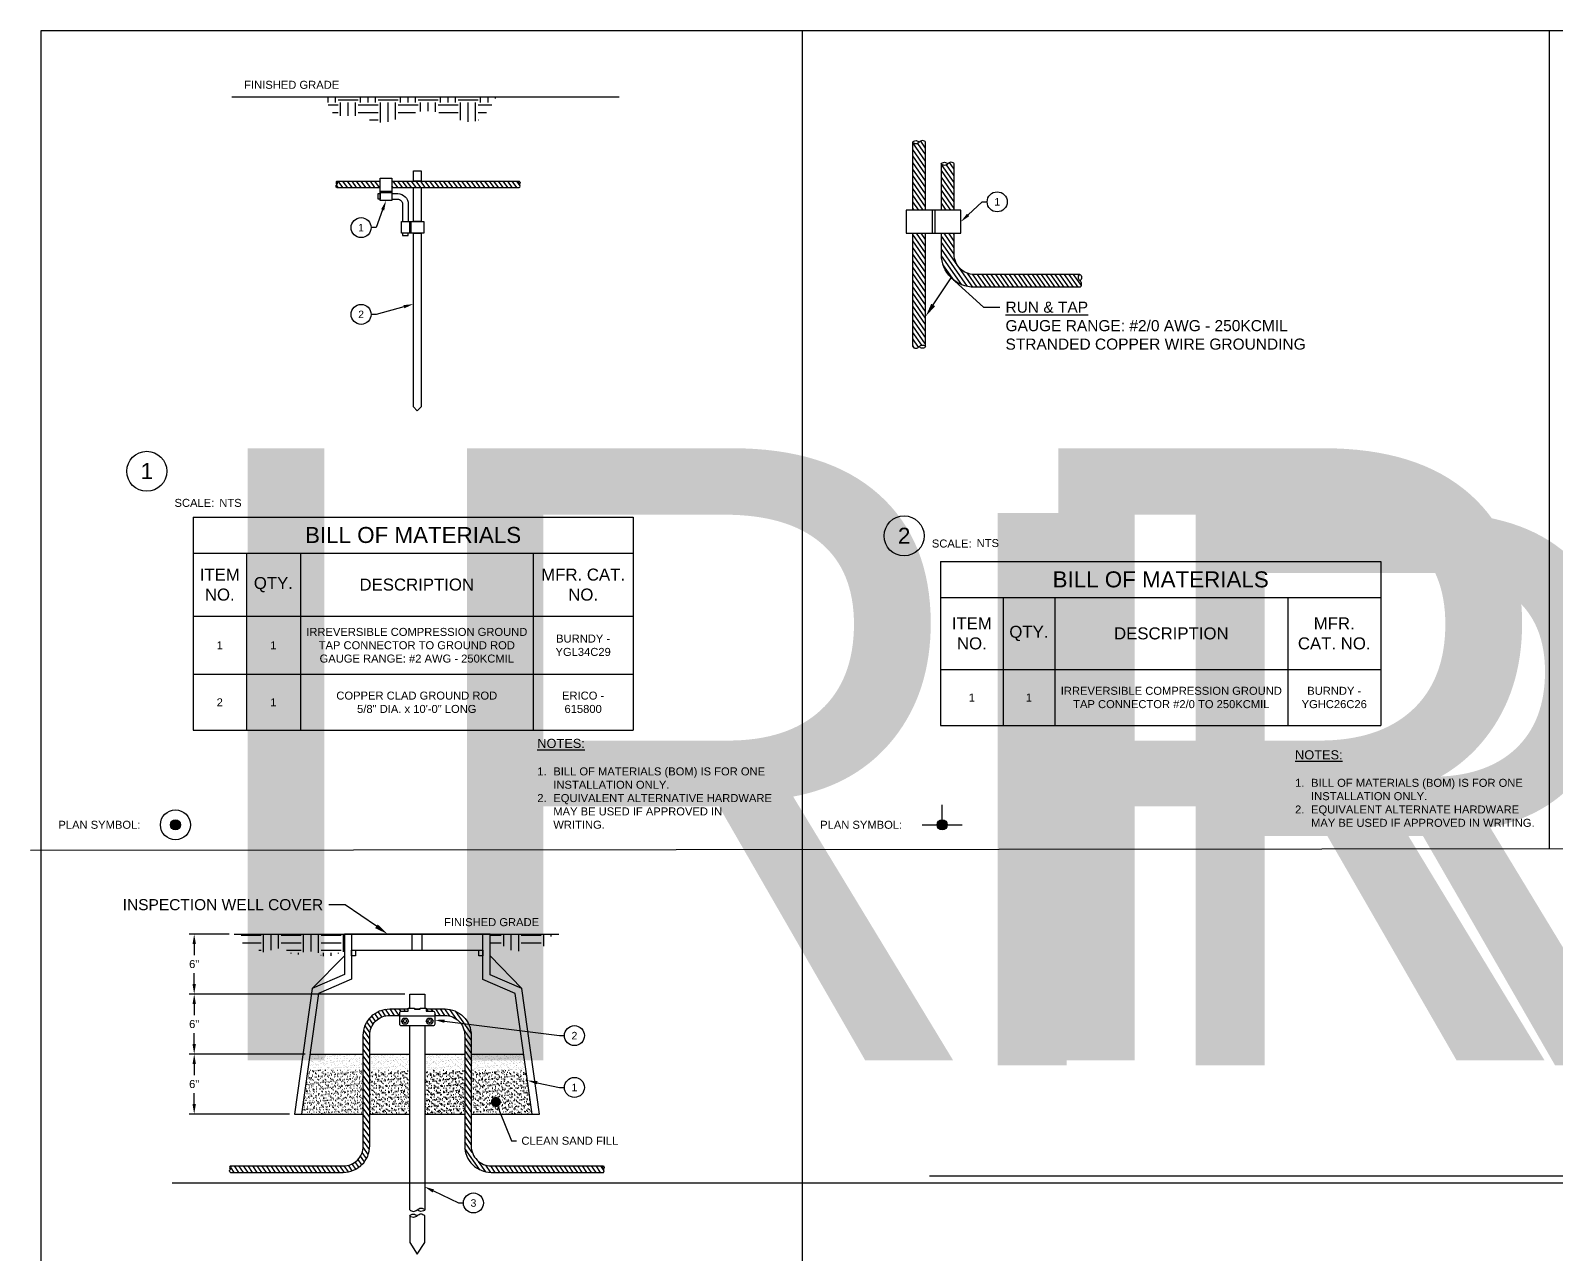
# Model space of a CAD drawing. Header units: feet. Extents: x 0 to 301, y -4 to 23.
# Drawn here: x -0.13 to 18.94, y 5.2 to 20.5 of the extents above; entities that cross this region are included whole.
import ezdxf
from ezdxf import colors
from ezdxf.entities.mleader import LeaderData, LeaderLine
from ezdxf.enums import TextEntityAlignment as Align
from ezdxf.math import Vec2, Vec3

# ---------------------------------------------------------------- set-up
doc = ezdxf.new("R2018")
doc.units = ezdxf.units.FT
doc.header["$MEASUREMENT"] = 0
for name, color, linetype in [('E-DETL', 7, 'Continuous'), ('G-ANNO-DIMS', 1, 'Continuous'), ('G-ANNO-TEXT', 1, 'Continuous'), ('G-BRDR', 5, 'Continuous')]:
    doc.layers.add(name, color=color, linetype=linetype)
doc.styles.add('NEI-A', font='arial.ttf')
doc.styles.get("Standard").update_dxf_attribs({"font": 'arial.ttf'})
doc.dimstyles.new('NEI-A', dxfattribs={"dimtxt": 0.1, "dimasz": 0.125, "dimexe": 0.0625, "dimexo": 0.0625, "dimgap": 0.0625, "dimtad": 0, "dimtih": 1, "dimtoh": 1, "dimdec": 4, "dimzin": 3, "dimdsep": 46, "dimlunit": 4, "dimtxsty": 'NEI-A', "dimcen": 0, "dimadec": 0, "dimazin": 0, "dimtfac": 0.75, "dimtdec": 4, "dimtofl": 0, "dimtmove": 0, "dimatfit": 3, "dimfxl": 1, "dimfrac": 1, "dimtolj": 1, "dimtzin": 0, "dimarcsym": 0})
pattern_1 = [(37.5, (-11.908265, -22.25504), (-0.0018898, 0.05780471), [0, -0.0456, 0, -0.051, 0, -0.04875]), (7.5, (-11.908265, -22.25504), (0.0530933, 0.08466438), [0, -0.0246, 0, -0.0411, 0, -0.01575]), (327.5, (-11.945165, -22.25504), (0.09342426, 0.00016977), [0, -0.015, 0, -0.054, 0, -0.0705]), (317.5, (-11.945165, -22.25504), (0.0901838, 0.02633027), [0, -0.0075, 0, -0.0354, 0, -0.0405])]
pattern_2 = [(125, (-5.91241, -22.25504), (-0.03839775, -0.0268864), [])]
pattern_3 = [(125, (-15.639616, -21.3273), (-0.03839775, -0.026886395), [])]
pattern_4 = [(125, (-32.25058, -23.15954), (-0.03839775, -0.026886395), [])]

# ---------------------------------------------------------------- blocks, each defined once
blk = doc.blocks.new('PLAN_SYMBOL-TEE_CONNECTION')
at = {"linetype": 'Continuous'}
h = blk.add_hatch(color=256, dxfattribs=at)
edge = h.paths.add_edge_path()
edge.add_arc((0.375, 0), 0.0625, 0, 360)
at = {"flags": 128}
for points in [[(0.375, 0), (0.375, 0.25)], [(0.125, 0), (0.625, 0)]]:
    blk.add_lwpolyline(points, dxfattribs=at)
at = {"linetype": 'Continuous'}
blk.add_circle((0.375, 0), 0.0625, dxfattribs=at)
at = {"insert": (-0.125, 0), "char_height": 0.1, "attachment_point": 6, "style": 'NEI-A'}
blk.add_mtext_dynamic_manual_height_columns('PLAN SYMBOL:', width=1.16098, gutter_width=0.547, heights=[0], dxfattribs=at)
blk = doc.blocks.new('*D20')
at = {"layer": 'Defpoints', "color": 0, "transparency": 16777216}
for p in [(2.414, 9.202), (1.914, 8.452), (4.607, 8.452)]:
    blk.add_point(p, dxfattribs=at)
at = {"layer": 'G-ANNO-DIMS', "color": 0, "lineweight": -2, "transparency": 16777216}
for p, q in [((2.351, 9.202), (1.851, 9.202)), ((1.914, 9.077), (1.914, 8.94)), ((1.914, 8.577), (1.914, 8.713)), ((4.545, 8.452), (1.851, 8.452))]:
    blk.add_line(p, q, dxfattribs=at)
at = {"layer": 'G-ANNO-DIMS', "color": 0, "transparency": 16777216}
for points in [[(1.893, 9.077), (1.935, 9.077), (1.914, 9.202)], [(1.893, 8.577), (1.935, 8.577), (1.914, 8.452)]]:
    blk.add_solid(points, dxfattribs=at)
at = {"layer": 'G-ANNO-DIMS', "color": 0, "transparency": 16777216, "insert": (1.914, 8.827), "char_height": 0.1, "attachment_point": 5, "style": 'NEI-A'}
blk.add_mtext('\\A1;6"', dxfattribs=at)
blk = doc.blocks.new('*D21')
at = {"layer": 'Defpoints', "color": 0, "transparency": 16777216}
for p in [(4.607, 8.452), (1.914, 7.702), (3.362, 7.702)]:
    blk.add_point(p, dxfattribs=at)
at = {"layer": 'G-ANNO-DIMS', "color": 0, "lineweight": -2, "transparency": 16777216}
for p, q in [((4.545, 8.452), (1.851, 8.452)), ((1.914, 8.327), (1.914, 8.19)), ((1.914, 7.827), (1.914, 7.963)), ((3.3, 7.702), (1.851, 7.702))]:
    blk.add_line(p, q, dxfattribs=at)
at = {"layer": 'G-ANNO-DIMS', "color": 0, "transparency": 16777216}
for points in [[(1.893, 8.327), (1.935, 8.327), (1.914, 8.452)], [(1.893, 7.827), (1.935, 7.827), (1.914, 7.702)]]:
    blk.add_solid(points, dxfattribs=at)
at = {"layer": 'G-ANNO-DIMS', "color": 0, "transparency": 16777216, "insert": (1.914, 8.077), "char_height": 0.1, "attachment_point": 5, "style": 'NEI-A'}
blk.add_mtext('\\A1;6"', dxfattribs=at)
blk = doc.blocks.new('*D22')
at = {"layer": 'Defpoints', "color": 0, "transparency": 16777216}
for p in [(3.362, 7.702), (1.914, 6.952), (3.166, 6.952)]:
    blk.add_point(p, dxfattribs=at)
at = {"layer": 'G-ANNO-DIMS', "color": 0, "lineweight": -2, "transparency": 16777216}
for p, q in [((3.3, 7.702), (1.851, 7.702)), ((1.914, 7.577), (1.914, 7.44)), ((1.914, 7.077), (1.914, 7.213)), ((3.103, 6.952), (1.851, 6.952))]:
    blk.add_line(p, q, dxfattribs=at)
at = {"layer": 'G-ANNO-DIMS', "color": 0, "transparency": 16777216}
for points in [[(1.893, 7.577), (1.935, 7.577), (1.914, 7.702)], [(1.893, 7.077), (1.935, 7.077), (1.914, 6.952)]]:
    blk.add_solid(points, dxfattribs=at)
at = {"layer": 'G-ANNO-DIMS', "color": 0, "transparency": 16777216, "insert": (1.914, 7.327), "char_height": 0.1, "attachment_point": 5, "style": 'NEI-A'}
blk.add_mtext('\\A1;6"', dxfattribs=at)
blk = doc.blocks.new('_TagCircle')
at = {"color": 0, "linetype": 'ByBlock', "lineweight": -2, "transparency": 16777216}
blk.add_circle((0, 0), 0.125, dxfattribs=at)
at = {"color": 0, "transparency": 16777216, "style": 'NEI-A'}
blk.add_attdef('TAGNUMBER', text='', height=0.09375, dxfattribs=at).set_placement((0, -0.046875), align=Align.CENTER)
blk = doc.blocks.new('_Dot')
at = {"color": 0, "linetype": 'ByBlock', "lineweight": -2}
blk.add_line((-0.5, 0), (-1, 0), dxfattribs=at)
at = {"color": 0, "linetype": 'ByBlock', "const_width": 0.5}
blk.add_lwpolyline([(-0.25, 0, 1), (0.25, 0, 1)], format="xyb", close=True, dxfattribs=at)
blk = doc.blocks.new('GROUNDING_TEST_WELL')
at = {"layer": 'E-DETL', "linetype": 'Continuous'}
h = blk.add_hatch(dxfattribs=at)
h.set_pattern_fill('EARTH', color=9)
h.paths.add_polyline_path([(-0.91, 0), (-2.206, 0), (-2.168, -0.172), (-1.991, -0.177), (-1.965, -0.236), (-1.687, -0.166), (-1.526, -0.273), (-1.366, -0.204), (-1.136, -0.289), (-0.91, -0.22)])
h = blk.add_hatch(dxfattribs=at)
h.set_pattern_fill('EARTH', color=9)
h.paths.add_polyline_path([(1.696, 0), (0.91, 0), (0.91, -0.198), (1.083, -0.15), (1.242, -0.241), (1.359, -0.118), (1.589, -0.15)])
h = blk.add_hatch(dxfattribs=at)
h.set_pattern_fill('ANSI31', color=3, scale=0.375, angle=80)
h.set_pattern_definition(pattern_2)
edge = h.paths.add_edge_path()
edge.add_line((-0.594, -2.648), (-0.594, -1.265))
edge.add_arc((-0.344, -1.265), 0.25, 90, 180, ccw=False)
edge.add_line((-0.344, -1.015), (-0.218, -1.015))
edge.add_line((-0.218, -1.015), (-0.218, -0.985))
edge.add_arc((-0.194, -0.985), 0.0234, 90, 180, ccw=False)
edge.add_line((-0.194, -0.961), (-0.113, -0.961))
edge.add_line((-0.113, -0.961), (-0.113, -0.935))
edge.add_line((-0.113, -0.935), (-0.344, -0.935))
edge.add_arc((-0.344, -1.265), 0.33, 90, 180)
edge.add_line((-0.674, -1.265), (-0.674, -2.648))
edge.add_arc((-0.924, -2.648), 0.25, -90, 0, ccw=False)
edge.add_line((-0.924, -2.898), (-2.335, -2.898))
edge.add_spline(control_points=[(-2.335, -2.898), (-2.33, -2.898), (-2.32, -2.921), (-2.33, -2.932), (-2.335, -2.938), (-2.34, -2.943), (-2.35, -2.955), (-2.34, -2.978), (-2.335, -2.978)], knot_values=[0.134164, 0.134164, 0.134164, 0.134164, 0.156525, 0.178885, 0.178885, 0.178885, 0.201246, 0.223607, 0.223607, 0.223607, 0.223607], degree=3, periodic=0)
edge.add_line((-2.335, -2.978), (-0.924, -2.978))
edge.add_arc((-0.924, -2.648), 0.33, 270, 360)
h = blk.add_hatch(dxfattribs=at)
h.set_pattern_fill('ANSI31', color=3, scale=0.375, angle=80)
h.set_pattern_definition(pattern_2)
edge = h.paths.add_edge_path()
edge.add_line((0.924, -2.978), (2.327, -2.978))
edge.add_spline(control_points=[(2.327, -2.978), (2.332, -2.978), (2.342, -2.955), (2.332, -2.943), (2.327, -2.938), (2.322, -2.932), (2.312, -2.921), (2.322, -2.898), (2.327, -2.898)], knot_values=[0.134164, 0.134164, 0.134164, 0.134164, 0.156525, 0.178885, 0.178885, 0.178885, 0.201246, 0.223607, 0.223607, 0.223607, 0.223607], degree=3, periodic=0)
edge.add_line((2.322, -2.898), (0.924, -2.898))
edge.add_arc((0.924, -2.648), 0.25, 180, 270, ccw=False)
edge.add_line((0.674, -2.648), (0.674, -1.265))
edge.add_arc((0.344, -1.265), 0.33, 0, 90)
edge.add_line((0.344, -0.935), (0.113, -0.935))
edge.add_line((0.113, -0.935), (0.113, -0.961))
edge.add_line((0.113, -0.961), (0.194, -0.961))
edge.add_arc((0.194, -0.985), 0.0234, 0, 90, ccw=False)
edge.add_line((0.218, -0.985), (0.218, -1.015))
edge.add_line((0.218, -1.015), (0.344, -1.015))
edge.add_arc((0.344, -1.265), 0.25, 0, 90, ccw=False)
edge.add_line((0.594, -1.265), (0.594, -2.648))
edge.add_arc((0.924, -2.648), 0.33, 180, 270)
h = blk.add_hatch(dxfattribs=at)
h.set_pattern_fill('AR-SAND', color=9, scale=0.03)
h.set_pattern_definition(pattern_1)
h.paths.add_polyline_path([(-1.445, -2.25), (-0.674, -2.25), (-0.674, -1.5), (-1.339, -1.5)])
h = blk.add_hatch(dxfattribs=at)
h.set_pattern_fill('AR-SAND', color=9, scale=0.03)
h.set_pattern_definition(pattern_1)
h.paths.add_polyline_path([(-0.594, -2.25), (-0.094, -2.25), (-0.094, -1.5), (-0.594, -1.5)])
h = blk.add_hatch(dxfattribs=at)
h.set_pattern_fill('AR-SAND', color=9, scale=0.03)
h.set_pattern_definition([(37.5, (-11.220765, -22.25504), (-0.0018898, 0.05780471), [0, -0.0456, 0, -0.051, 0, -0.04875]), (7.5, (-11.220765, -22.25504), (0.0530933, 0.08466438), [0, -0.0246, 0, -0.0411, 0, -0.01575]), (327.5, (-11.257665, -22.25504), (0.09342426, 0.00016977), [0, -0.015, 0, -0.054, 0, -0.0705]), (317.5, (-11.257665, -22.25504), (0.0901838, 0.02633027), [0, -0.0075, 0, -0.0354, 0, -0.0405])])
h.paths.add_polyline_path([(0.094, -2.25), (0.594, -2.25), (0.594, -1.5), (0.094, -1.5)])
h = blk.add_hatch(dxfattribs=at)
h.set_pattern_fill('AR-SAND', color=9, scale=0.03)
h.set_pattern_definition([(37.5, (-11.91241, -22.25504), (-0.0018898, 0.05780471), [0, -0.0456, 0, -0.051, 0, -0.04875]), (7.5, (-11.91241, -22.25504), (0.0530933, 0.08466438), [0, -0.0246, 0, -0.0411, 0, -0.01575]), (327.5, (-11.94931, -22.25504), (0.09342426, 0.00016977), [0, -0.015, 0, -0.054, 0, -0.0705]), (317.5, (-11.94931, -22.25504), (0.0901838, 0.02633027), [0, -0.0075, 0, -0.0354, 0, -0.0405])])
h.paths.add_polyline_path([(0.674, -2.25), (1.436, -2.25), (1.331, -1.5), (0.674, -1.5)])
at = {"layer": 'E-DETL', "color": 4, "linetype": 'Continuous'}
blk.add_line((-2.287, 0), (1.768, 0), dxfattribs=at)
at = {"layer": 'E-DETL', "color": 5, "linetype": 'Continuous'}
for p, q in [((-0.062, -0.2), (-0.062, 0)), ((0.062, -0.2), (0.062, 0))]:
    blk.add_line(p, q, dxfattribs=at)
for points in [[(0.674, -2.25), (1.527, -2.25), (1.306, -0.68), (0.91, -0.507), (0.91, 0), (-0.91, 0), (-0.91, -0.504), (-1.314, -0.68), (-1.535, -2.25), (-0.674, -2.25)], [(-0.82, 0), (-0.82, -0.563), (-1.232, -0.742), (-1.445, -2.25)], [(1.436, -2.25), (1.224, -0.742), (0.82, -0.566), (0.82, 0)], [(-0.91, -0.27), (-1.314, -0.68)], [(-0.82, -0.2), (0.82, -0.2)], [(0.91, -0.27), (1.306, -0.68)], [(-0.594, -2.25), (-0.094, -2.25)], [(0.094, -2.25), (0.594, -2.25)]]:
    blk.add_lwpolyline(points, dxfattribs=at)
for points in [[(-0.82, -0.2), (-0.77, -0.2), (-0.77, -0.27), (-0.82, -0.27)], [(0.77, -0.2), (0.82, -0.2), (0.82, -0.27), (0.77, -0.27)]]:
    blk.add_lwpolyline(points, close=True, dxfattribs=at)
at = {"layer": 'E-DETL', "color": 7, "linetype": 'Continuous'}
for points in [[(-0.094, -0.925), (-0.094, -0.75), (0.094, -0.75), (0.094, -0.925)], [(-0.094, -3.446), (-0.094, -1.148)], [(0.094, -1.148), (0.094, -3.446)], [(-0.094, -3.521), (-0.094, -3.856), (0, -4), (0.094, -3.856), (0.094, -3.521)]]:
    blk.add_lwpolyline(points, dxfattribs=at)
at = {"layer": 'E-DETL', "color": 3, "linetype": 'Continuous'}
for points in [[(-2.335, -2.898), (-0.924, -2.898, 0.414214), (-0.674, -2.648), (-0.674, -1.265, -0.414214), (-0.344, -0.935), (-0.113, -0.935)], [(0.113, -0.935), (0.344, -0.935, -0.414214), (0.674, -1.265), (0.674, -2.648, 0.414214), (0.924, -2.898), (2.327, -2.898)], [(-2.335, -2.978), (-0.924, -2.978, 0.414214), (-0.594, -2.648), (-0.594, -1.265, -0.414214), (-0.344, -1.015), (-0.218, -1.015)], [(0.218, -1.015), (0.344, -1.015, -0.414214), (0.594, -1.265), (0.594, -2.648, 0.414214), (0.924, -2.978), (2.327, -2.978)]]:
    blk.add_lwpolyline(points, format="xyb", dxfattribs=at)
at = {"layer": 'E-DETL', "color": 4, "linetype": 'Continuous'}
blk.add_lwpolyline([(-0.113, -0.961), (-0.113, -0.925), (-0.035, -0.925), (-0.035, -0.938), (0.035, -0.938), (0.035, -0.925), (0.113, -0.925), (0.113, -0.961), (0.194, -0.961, -0.414214), (0.218, -0.985), (0.218, -1.124, -0.414445), (0.194, -1.148), (-0.194, -1.148, -0.414214), (-0.218, -1.124), (-0.218, -0.985, -0.414214), (-0.194, -0.961)], format="xyb", close=True, dxfattribs=at)
at = {"layer": 'E-DETL', "color": 3, "linetype": 'Continuous'}
blk.add_lwpolyline([(-0.035, -0.935), (0.035, -0.935)], dxfattribs=at)
at = {"layer": 'E-DETL', "color": 4, "linetype": 'Continuous'}
blk.add_lwpolyline([(-0.218, -1.02), (0.218, -1.02)], dxfattribs=at)
for points in [[(-0.175, -1.049), (-0.131, -1.049), (-0.109, -1.087), (-0.131, -1.126), (-0.175, -1.126), (-0.197, -1.087)], [(0.132, -1.049), (0.176, -1.049), (0.198, -1.087), (0.176, -1.126), (0.132, -1.126), (0.11, -1.087)]]:
    blk.add_lwpolyline(points, close=True, dxfattribs=at)
at = {"layer": 'E-DETL', "color": 9, "linetype": 'Continuous'}
for points in [[(-1.339, -1.5), (-0.674, -1.5)], [(-0.594, -1.5), (-0.094, -1.5)], [(0.094, -1.5), (0.594, -1.5)], [(0.674, -1.5), (1.331, -1.5)]]:
    blk.add_lwpolyline(points, dxfattribs=at)
at = {"layer": 'E-DETL', "color": 4, "linetype": 'Continuous'}
for centre in [(-0.154, -1.087), (0.154, -1.087)]:
    blk.add_circle(centre, 0.0203, dxfattribs=at)
at = {"layer": 'E-DETL', "color": 3, "linetype": 'Continuous'}
for points in [[(-2.335, -2.978), (-2.34, -2.978), (-2.35, -2.955), (-2.34, -2.943), (-2.335, -2.938), (-2.33, -2.932), (-2.32, -2.921), (-2.335, -2.886), (-2.35, -2.921), (-2.34, -2.932), (-2.335, -2.938)], [(2.327, -2.978), (2.332, -2.978), (2.342, -2.955), (2.332, -2.943), (2.327, -2.938), (2.322, -2.932), (2.312, -2.921), (2.327, -2.886), (2.342, -2.921), (2.332, -2.932), (2.327, -2.938)]]:
    blk.add_open_spline(points, degree=3, knots=[0.1341641, 0.1341641, 0.1341641, 0.1341641, 0.1565248, 0.1788854, 0.1788854, 0.1788854, 0.2012461, 0.2236068, 0.2459675, 0.2683278, 0.2683278, 0.2683278, 0.2683278], dxfattribs=at)
at = {"layer": 'E-DETL', "color": 7, "linetype": 'Continuous'}
for points in [[(-0.094, -3.446), (-0.047, -3.466), (0, -3.446), (0.047, -3.426), (0.094, -3.446), (0.047, -3.466), (0, -3.446)], [(0.094, -3.521), (0.047, -3.501), (0, -3.521), (-0.047, -3.541), (-0.094, -3.521), (-0.047, -3.501), (0, -3.521)]]:
    blk.add_spline(points, degree=3, dxfattribs=at)
blk = doc.blocks.new('*T23')
at = {"layer": 'G-ANNO-TEXT', "color": 0, "linetype": 'ByBlock', "lineweight": -2, "transparency": 16777216}
for p, q in [((0, 0), (5.5, 0)), ((0, 0), (0, -2.666)), ((5.5, 0), (5.5, -2.666)), ((0, -0.45), (5.5, -0.45)), ((0.668, -0.45), (0.668, -2.666)), ((1.341, -0.45), (1.341, -2.666)), ((4.25, -0.45), (4.25, -2.666)), ((0, -1.24), (5.5, -1.24)), ((0, -1.966), (5.5, -1.966)), ((0, -2.666), (5.5, -2.666))]:
    blk.add_line(p, q, dxfattribs=at)
at = {"layer": 'G-ANNO-TEXT', "color": 0, "transparency": 16777216, "attachment_point": 5, "style": 'NEI-A'}
for s, insert, char_height, width in [('BILL OF MATERIALS', (2.75, -0.225), 0.2, 5.38), ('ITEM\\PNO.', (0.334, -0.845), 0.15, 0.54762), ('QTY.', (1.004, -0.845), 0.15, 0.55358), ('MFR. CAT. NO.', (4.875, -0.845), 0.15, 1.13), ('DESCRIPTION', (2.796, -0.845), 0.15, 2.7888), ('\\A1;IRREVERSIBLE COMPRESSION GROUND\\PTAP CONNECTOR TO GROUND ROD\\PGAUGE RANGE: #2 AWG - 250KCMIL', (2.796, -1.603), 0.1, 2.7888), ('BURNDY - YGL34C29', (4.875, -1.603), 0.1, 1.13), ('1', (0.334, -1.603), 0.1, 0.54762), ('1', (1.004, -1.603), 0.1, 0.55358), ('2', (0.334, -2.316), 0.1, 0.54762), ('1', (1.004, -2.316), 0.1, 0.55358), ('\\A1;COPPER CLAD GROUND ROD \\P5/8" DIA. x 10\'-0" LONG', (2.796, -2.316), 0.1, 2.7888), ('ERICO - \\P615800', (4.875, -2.316), 0.1, 1.13)]:
    blk.add_mtext(s, dxfattribs=dict(at, insert=insert, char_height=char_height, width=width))
blk = doc.blocks.new('COMPRESSION_GROUND_ROD')
at = {"layer": 'E-DETL', "linetype": 'Continuous'}
h = blk.add_hatch(dxfattribs=at)
h.set_pattern_fill('ANSI31', color=3, scale=0.375, angle=80)
h.set_pattern_definition(pattern_3)
edge = h.paths.add_edge_path()
edge.add_line((-0.462, -0.208), (-0.462, -0.126))
edge.add_line((-0.462, -0.126), (-1.004, -0.126))
edge.add_spline(control_points=[(-1.005, -0.167), (-1.01, -0.161), (-1.021, -0.15), (-1.005, -0.115), (-0.99, -0.15), (-1, -0.161), (-1.005, -0.167), (-1.01, -0.173), (-1.021, -0.185), (-1.01, -0.208), (-1.005, -0.208)], knot_values=[0.13714, 0.13714, 0.13714, 0.13714, 0.159997, 0.182854, 0.20571, 0.228567, 0.228567, 0.228567, 0.251424, 0.27428, 0.27428, 0.27428, 0.27428], degree=3, periodic=0)
edge.add_line((-1.005, -0.208), (-0.462, -0.208))
h = blk.add_hatch(dxfattribs=at)
h.set_pattern_fill('ANSI31', color=3, scale=0.375, angle=80)
h.set_pattern_definition(pattern_3)
edge = h.paths.add_edge_path()
edge.add_spline(control_points=[(1.275, -0.208), (1.281, -0.208), (1.291, -0.185), (1.281, -0.173), (1.275, -0.167), (1.27, -0.161), (1.26, -0.15), (1.275, -0.115), (1.291, -0.15), (1.281, -0.161), (1.275, -0.167)], knot_values=[0.13714, 0.13714, 0.13714, 0.13714, 0.159997, 0.182854, 0.182854, 0.182854, 0.205711, 0.228567, 0.251424, 0.27428, 0.27428, 0.27428, 0.27428], degree=3, periodic=0)
edge.add_line((1.255, -0.126), (0.047, -0.126))
edge.add_line((0.047, -0.126), (0.047, -0.126))
edge.add_line((0.047, -0.126), (-0.047, -0.126))
edge.add_line((-0.047, -0.126), (-0.317, -0.126))
edge.add_line((-0.317, -0.126), (-0.317, -0.208))
edge.add_line((-0.317, -0.208), (1.275, -0.208))
at = {"layer": 'E-DETL', "color": 7, "linetype": 'Continuous'}
for points in [[(-0.047, 0), (0.047, 0), (0.047, -0.126), (-0.047, -0.126)], [(-0.047, -0.208), (0.047, -0.208), (0.047, -0.633), (-0.047, -0.633)], [(-0.047, -0.778), (0.047, -0.778), (0.047, -2.949), (-0.002, -3), (-0.047, -2.949)]]:
    blk.add_lwpolyline(points, close=True, dxfattribs=at)
at = {"layer": 'E-DETL', "color": 3, "linetype": 'Continuous'}
for points in [[(-1.005, -0.126), (-0.462, -0.126)], [(-0.317, -0.126), (1.275, -0.126)], [(-1.005, -0.208), (-0.462, -0.208)], [(-0.317, -0.208), (1.275, -0.208)]]:
    blk.add_lwpolyline(points, dxfattribs=at)
at = {"layer": 'E-DETL', "color": 4, "linetype": 'Continuous'}
for points in [[(-0.462, -0.089), (-0.317, -0.089), (-0.317, -0.369), (-0.462, -0.369)], [(-0.49, -0.283), (-0.462, -0.283), (-0.462, -0.353), (-0.49, -0.353)], [(-0.199, -0.633), (0.081, -0.633), (0.081, -0.778), (-0.199, -0.778)], [(-0.183, -0.807), (-0.113, -0.807), (-0.113, -0.778), (-0.183, -0.778)]]:
    blk.add_lwpolyline(points, close=True, dxfattribs=at)
for points in [[(-0.462, -0.251), (-0.317, -0.251)], [(-0.462, -0.267), (-0.317, -0.267)], [(-0.097, -0.633), (-0.097, -0.778)], [(-0.081, -0.633), (-0.081, -0.778)]]:
    blk.add_lwpolyline(points, dxfattribs=at)
for points in [[(-0.317, -0.283), (-0.245, -0.283, -0.414214), (-0.113, -0.415), (-0.113, -0.633)], [(-0.317, -0.353), (-0.245, -0.353, -0.414214), (-0.183, -0.415), (-0.183, -0.633)]]:
    blk.add_lwpolyline(points, format="xyb", dxfattribs=at)
at = {"layer": 'E-DETL', "color": 3, "linetype": 'Continuous'}
for points in [[(-1.005, -0.208), (-1.01, -0.208), (-1.021, -0.185), (-1.01, -0.173), (-1.005, -0.167), (-1, -0.161), (-0.99, -0.15), (-1.005, -0.115), (-1.021, -0.15), (-1.01, -0.161), (-1.005, -0.167)], [(1.275, -0.208), (1.281, -0.208), (1.291, -0.185), (1.281, -0.173), (1.275, -0.167), (1.27, -0.161), (1.26, -0.15), (1.275, -0.115), (1.291, -0.15), (1.281, -0.161), (1.275, -0.167)]]:
    blk.add_open_spline(points, degree=3, knots=[0.1371404, 0.1371404, 0.1371404, 0.1371404, 0.1599971, 0.1828539, 0.1828539, 0.1828539, 0.2057106, 0.2285673, 0.2514241, 0.2742805, 0.2742805, 0.2742805, 0.2742805], dxfattribs=at)
blk = doc.blocks.new('PLAN_SYMBOL-GROUND_ROD_CONNECTION')
at = {"linetype": 'Continuous'}
h = blk.add_hatch(color=256, dxfattribs=at)
edge = h.paths.add_edge_path()
edge.add_arc((0.3125, 0), 0.0625, 0, 360)
for radius in [0.1875, 0.0625]:
    blk.add_circle((0.3125, 0), radius, dxfattribs=at)
at = {"insert": (-0.125, 0), "char_height": 0.1, "attachment_point": 6, "style": 'NEI-A'}
blk.add_mtext_dynamic_manual_height_columns('PLAN SYMBOL:', width=1.152841, gutter_width=0.5469, heights=[0], dxfattribs=at)
blk = doc.blocks.new('DETAIL_TITLE')
blk.add_circle((0.592, -0.513), 0.25)
at = {"style": 'NEI-A', "flags": 8}
blk.add_attdef('#', text='', height=0.2, dxfattribs=at).set_placement((0.592, -0.511), align=Align.MIDDLE_CENTER)
at = {"lineweight": 30, "flags": 104}
blk.add_attdef('DETAIL_TITLE', text='', height=0.2, dxfattribs=at).set_placement((0.91, -0.525), align=Align.BOTTOM_LEFT)
at = {"style": 'NEI-A'}
for tag, p in [('SCALE:', (0.939, -0.738)), ('1"_=_', (1.547, -0.738))]:
    blk.add_attdef(tag, text='', height=0.1, dxfattribs=at).set_placement(p, align=Align.BOTTOM_LEFT)
blk = doc.blocks.new('*T17')
at = {"layer": 'G-ANNO-TEXT', "color": 0, "linetype": 'ByBlock', "lineweight": -2, "transparency": 16777216}
for p, q in [((0, 0), (5.5, 0)), ((0, 0), (0, -2.051)), ((5.5, 0), (5.5, -2.051)), ((0, -0.45), (5.5, -0.45)), ((0.78, -0.45), (0.78, -2.051)), ((1.427, -0.45), (1.427, -2.051)), ((4.339, -0.45), (4.339, -2.051)), ((0, -1.351), (5.5, -1.351)), ((0, -2.051), (5.5, -2.051))]:
    blk.add_line(p, q, dxfattribs=at)
at = {"layer": 'G-ANNO-TEXT', "color": 0, "transparency": 16777216, "attachment_point": 5, "style": 'NEI-A'}
for s, insert, char_height, width in [('BILL OF MATERIALS', (2.75, -0.225), 0.2, 5.38), ('ITEM\\PNO.', (0.39, -0.9), 0.15, 0.66), ('MFR. CAT. NO.', (4.919, -0.9), 0.15, 1.04141), ('QTY.', (1.103, -0.9), 0.15, 0.5267), ('DESCRIPTION', (2.883, -0.9), 0.15, 2.79189), ('1', (0.39, -1.701), 0.1, 0.66), ('1', (1.103, -1.701), 0.1, 0.5267), ('\\A1;IRREVERSIBLE COMPRESSION GROUND\\PTAP CONNECTOR #2/0 TO 250KCMIL ', (2.883, -1.701), 0.1, 2.79189), ('BURNDY - YGHC26C26', (4.919, -1.701), 0.1, 1.04141)]:
    blk.add_mtext(s, dxfattribs=dict(at, insert=insert, char_height=char_height, width=width))
blk = doc.blocks.new('COMPRESSION_TEE')
at = {"layer": 'E-DETL', "linetype": 'Continuous'}
h = blk.add_hatch(dxfattribs=at)
h.set_pattern_fill('ANSI31', color=3, scale=0.375, angle=80)
h.set_pattern_definition(pattern_4)
edge = h.paths.add_edge_path()
edge.add_spline(control_points=[(0, 0), (0.001, -0.01), (0.046, -0.03), (0.069, -0.01), (0.08, 0)], knot_values=[0.178885, 0.178885, 0.178885, 0.178885, 0.200978, 0.223338, 0.223338, 0.223338, 0.223338], degree=3, periodic=0)
edge.add_spline(control_points=[(0.08, 0), (0.091, 0.01), (0.114, 0.03), (0.16, 0.01), (0.16, 0)], knot_values=[0.134164, 0.134164, 0.134164, 0.134164, 0.156525, 0.178885, 0.178885, 0.178885, 0.178885], degree=3, periodic=0)
edge.add_line((0.16, 0), (0.16, -0.85))
edge.add_line((0.16, -0.85), (0, -0.85))
edge.add_line((0, -0.85), (0, 0))
h = blk.add_hatch(dxfattribs=at)
h.set_pattern_fill('ANSI31', color=3, scale=0.375, angle=80)
h.set_pattern_definition(pattern_4)
edge = h.paths.add_edge_path()
edge.add_line((0.357, -0.85), (0.517, -0.85))
edge.add_line((0.517, -0.85), (0.517, -0.27))
edge.add_spline(control_points=[(0.517, -0.27), (0.517, -0.26), (0.471, -0.24), (0.448, -0.26), (0.437, -0.27)], knot_values=[0.134164, 0.134164, 0.134164, 0.134164, 0.156525, 0.178885, 0.178885, 0.178885, 0.178885], degree=3, periodic=0)
edge.add_spline(control_points=[(0.437, -0.27), (0.425, -0.28), (0.402, -0.3), (0.357, -0.281), (0.357, -0.271)], knot_values=[0.178885, 0.178885, 0.178885, 0.178885, 0.201246, 0.223338, 0.223338, 0.223338, 0.223338], degree=3, periodic=0)
edge.add_line((0.357, -0.273), (0.357, -0.85))
h = blk.add_hatch(dxfattribs=at)
h.set_pattern_fill('ANSI31', color=3, scale=0.375, angle=80)
h.set_pattern_definition(pattern_4)
edge = h.paths.add_edge_path()
edge.add_spline(control_points=[(0, -2.556), (0, -2.566), (0.046, -2.586), (0.069, -2.566), (0.08, -2.556)], knot_values=[0.134164, 0.134164, 0.134164, 0.134164, 0.156525, 0.178885, 0.178885, 0.178885, 0.178885], degree=3, periodic=0)
edge.add_spline(control_points=[(0.08, -2.556), (0.091, -2.546), (0.114, -2.526), (0.159, -2.546), (0.16, -2.556)], knot_values=[0.178885, 0.178885, 0.178885, 0.178885, 0.201246, 0.223338, 0.223338, 0.223338, 0.223338], degree=3, periodic=0)
edge.add_line((0.16, -2.554), (0.16, -1.139))
edge.add_line((0.16, -1.139), (0, -1.139))
edge.add_line((0, -1.139), (0, -2.556))
h = blk.add_hatch(dxfattribs=at)
h.set_pattern_fill('ANSI31', color=3, scale=0.375, angle=80)
h.set_pattern_definition(pattern_4)
edge = h.paths.add_edge_path()
edge.add_line((0.358, -1.403), (0.358, -1.139))
edge.add_line((0.358, -1.139), (0.517, -1.139))
edge.add_line((0.517, -1.139), (0.517, -1.403))
edge.add_arc((0.767, -1.403), 0.25, 540, 630)
edge.add_line((0.767, -1.653), (2.089, -1.653))
edge.add_line((2.089, -1.653), (2.089, -1.654))
edge.add_spline(control_points=[(2.089, -1.654), (2.079, -1.656), (2.061, -1.7), (2.08, -1.722), (2.09, -1.733)], knot_values=[0.178885, 0.178885, 0.178885, 0.178885, 0.199922, 0.222283, 0.222283, 0.222283, 0.222283], degree=3, periodic=0)
edge.add_spline(control_points=[(2.09, -1.733), (2.1, -1.745), (2.12, -1.768), (2.1, -1.813), (2.09, -1.813)], knot_values=[0.134164, 0.134164, 0.134164, 0.134164, 0.156525, 0.178885, 0.178885, 0.178885, 0.178885], degree=3, periodic=0)
edge.add_line((2.09, -1.813), (0.768, -1.813))
edge.add_arc((0.768, -1.403), 0.41, 180, 270, ccw=False)
at = {"layer": 'E-DETL', "color": 3, "linetype": 'Continuous'}
for points in [[(0, -0.85), (0, 0)], [(0.16, -0.85), (0.16, 0)], [(0.357, -0.85), (0.357, -0.27)], [(0.517, -0.85), (0.517, -0.27)], [(0, -2.556), (0, -1.139)], [(0.16, -2.556), (0.16, -1.139)]]:
    blk.add_lwpolyline(points, dxfattribs=at)
at = {"layer": 'E-DETL', "color": 4, "linetype": 'Continuous'}
blk.add_lwpolyline([(0.599, -0.85), (-0.083, -0.85), (-0.083, -1.139), (0.599, -1.139)], close=True, dxfattribs=at)
for points in [[(0.243, -0.85), (0.243, -1.139)], [(0.274, -0.85), (0.274, -1.139)]]:
    blk.add_lwpolyline(points, dxfattribs=at)
at = {"layer": 'E-DETL', "color": 3, "linetype": 'Continuous'}
for points in [[(2.09, -1.813), (0.768, -1.813, -0.414214), (0.358, -1.403), (0.358, -1.139)], [(2.089, -1.653), (0.767, -1.653, -0.414214), (0.517, -1.403), (0.517, -1.139)]]:
    blk.add_lwpolyline(points, format="xyb", dxfattribs=at)
for points in [[(0.16, 0), (0.16, 0.01), (0.114, 0.03), (0.091, 0.01), (0.08, 0), (0.069, -0.01), (0.046, -0.03), (-0.023, 0), (0.046, 0.03), (0.069, 0.01), (0.08, 0)], [(0.517, -0.27), (0.517, -0.26), (0.471, -0.24), (0.448, -0.26), (0.437, -0.27), (0.425, -0.28), (0.402, -0.3), (0.334, -0.27), (0.402, -0.24), (0.425, -0.26), (0.437, -0.27)], [(2.09, -1.813), (2.1, -1.813), (2.12, -1.768), (2.1, -1.745), (2.09, -1.733), (2.08, -1.722), (2.06, -1.699), (2.09, -1.631), (2.12, -1.699), (2.1, -1.722), (2.09, -1.733)], [(0, -2.556), (0, -2.566), (0.046, -2.586), (0.069, -2.566), (0.08, -2.556), (0.091, -2.546), (0.114, -2.526), (0.183, -2.556), (0.114, -2.586), (0.091, -2.566), (0.08, -2.556)]]:
    blk.add_open_spline(points, degree=3, knots=[0.1341641, 0.1341641, 0.1341641, 0.1341641, 0.1565248, 0.1788854, 0.1788854, 0.1788854, 0.2012461, 0.2236068, 0.2459675, 0.268328, 0.268328, 0.268328, 0.268328], dxfattribs=at)

msp = doc.modelspace()

# ---------------------------------------------------------------- hatches: boundary and pattern name
at = {"layer": 'E-DETL', "linetype": 'Continuous'}
h = msp.add_hatch(dxfattribs=at)
h.set_pattern_fill('EARTH', color=9)
h.set_pattern_definition([(0, (-11.28867, -1.86828), (0.25, 0.25), [0.25, -0.25]), (0, (-11.28867, -1.77453), (0.25, 0.25), [0.25, -0.25]), (0, (-11.28867, -1.68078), (0.25, 0.25), [0.25, -0.25]), (90, (-11.25742, -1.64953), (-0.25, 0.25), [0.25, -0.25]), (90, (-11.16367, -1.64953), (-0.25, 0.25), [0.25, -0.25]), (90, (-11.06992, -1.64953), (-0.25, 0.25), [0.25, -0.25])])
edge = h.paths.add_edge_path()
edge.add_spline(control_points=[(3.55961, 19.67132), (3.5836, 19.58241), (3.63973, 19.37437), (3.96387, 19.47867), (4.25206, 19.27343), (4.60773, 19.50034), (5.01806, 19.50456), (5.44254, 19.24581), (5.60797, 19.52604), (5.69372, 19.67132)], knot_values=[0, 0, 0, 0, 1.91191563, 4.47407481, 6.20606451, 9.8403195, 12.99509255, 16.16872351, 19.58495052, 19.58495052, 19.58495052, 19.58495052], degree=3, periodic=0)
edge.add_line((5.69372, 19.67132), (3.55961, 19.67132))

# ---------------------------------------------------------------- linework, layer by layer
at = {"layer": 'Defpoints', "color": 5}
msp.add_lwpolyline([(0, 20.5), (31, 20.5), (31, 0), (0, 0)], close=True, dxfattribs=at)
at = {"layer": 'E-DETL', "color": 4, "linetype": 'Continuous'}
msp.add_lwpolyline([(2.38602, 19.67132), (7.22298, 19.67132)], dxfattribs=at)
at = {"layer": 'G-BRDR'}
msp.add_line((9.51168, 20.5), (9.51168, -1.05063), dxfattribs=at)
at = {"layer": 'G-BRDR', "flags": 128}
for points in [[(18.84501, 20.5), (18.84528, 10.27129)], [(-0.13166, 10.25), (28.11172, 10.28169)]]:
    msp.add_lwpolyline(points, dxfattribs=at)

# ---------------------------------------------------------------- block references
for name, p in [('*T23', (1.89941, 14.41628)), ('*T17', (11.24191, 13.86125))]:
    msp.add_blockref(name, p)
at = {"layer": 'E-DETL'}
for name, p in [('COMPRESSION_TEE', (10.89414, 19.10308)), ('COMPRESSION_GROUND_ROD', (4.70166, 18.74358)), ('GROUNDING_TEST_WELL', (4.70105, 9.2017))]:
    msp.add_blockref(name, p, dxfattribs=at)
at = {"layer": 'G-ANNO-TEXT'}
ref = msp.add_blockref('DETAIL_TITLE', (10.19373, 14.69406), dxfattribs=at)
ref.add_attrib('#', '2', dxfattribs={"layer": '0', "height": 0.2, "style": 'NEI-A'}).set_placement((10.78593, 14.18316), align=Align.MIDDLE_CENTER)
lines = msp.add_mtext('{\\LIRREVERSIBLE COMPRESSION TEE CONNECTION}', dxfattribs={"layer": '0', "insert": (11.10362, 14.46892), "char_height": 6.908848, "attachment_point": 1})
ref.add_attrib('DETAIL_TITLE', '', (11.10362, 14.46892)).embed_mtext(lines)
ref.add_attrib('SCALE:', 'SCALE:', dxfattribs={"layer": '0', "height": 0.1, "style": 'NEI-A'}).set_placement((11.13238, 14.13561), align=Align.TOP_LEFT)
ref.add_attrib('1"_=_', 'NTS', dxfattribs={"layer": '0', "height": 0.1, "style": 'NEI-A'}).set_placement((11.6921, 14.14143), align=Align.TOP_LEFT)
for name, p in [('PLAN_SYMBOL-GROUND_ROD_CONNECTION', (1.36637, 10.56853)), ('PLAN_SYMBOL-TEE_CONNECTION', (10.88619, 10.56853))]:
    msp.add_blockref(name, p, dxfattribs=at)

# ---------------------------------------------------------------- texts
at = {"layer": 'G-ANNO-TEXT', "char_height": 0.1, "attachment_point": 1, "style": 'NEI-A'}
for s, width, gutter_width, insert in [('FINISHED GRADE', 1.2804074, 0.54688, (2.53867, 19.87132)), ('{\\H1.1429x;\\LNOTES:}\\P\\P\\pxi-2,l2,t2;1.^IBILL OF MATERIALS (BOM) IS FOR ONE INSTALLATION ONLY.\\P2.^IEQUIVALENT ALTERNATIVE HARDWARE MAY BE USED IF APPROVED IN WRITING.', 2.9798647, 0.9375, (6.20167, 11.64378)), ('{\\H1.1429x;\\LNOTES:}\\P\\P\\pxi-2,l2,t2;1.^IBILL OF MATERIALS (BOM) IS FOR ONE INSTALLATION ONLY.\\P2.^IEQUIVALENT ALTERNATE HARDWARE MAY BE USED IF APPROVED IN WRITING.', 2.9943078, 0.9375, (15.67135, 11.50095)), ('FINISHED GRADE', 1.3864708, 0.54688, (5.03627, 9.4017))]:
    msp.add_mtext_dynamic_manual_height_columns(s, width=width, gutter_width=gutter_width, heights=[0], dxfattribs=dict(at, insert=insert))

# ---------------------------------------------------------------- dimensions: what is measured, and where the dimension line sits
at = {"layer": 'G-ANNO-DIMS'}
for base, p1, p2, picture, middle in [((1.91394, 8.4517), (2.41394, 9.2017), (4.6073, 8.4517), '*D20', (1.91394, 8.8267)), ((1.91394, 7.7017), (4.6073, 8.4517), (3.36215, 7.7017), '*D21', (1.91394, 8.0767)), ((1.91394, 6.9517), (3.36215, 7.7017), (3.16565, 6.9517), '*D22', (1.91394, 7.3267))]:
    dim = msp.add_linear_dim(base=base, p1=p1, p2=p2, angle=90, text='6"', dimstyle='NEI-A', dxfattribs=at)
    dim.commit()
    dim.dimension.update_dxf_attribs({"geometry": picture, "text_midpoint": middle})

# ---------------------------------------------------------------- leaders
at = {"layer": 'G-ANNO-TEXT'}
ml = msp.add_multileader_block('Standard', dxfattribs=at)
ml.set_content('_TagCircle', color=256)
ml.set_attribute('TAGNUMBER', '1', width=0)
ml.set_leader_properties()
ml.build(insert=Vec2(0, 0))
ml.multileader.update_dxf_attribs({"dogleg_length": 0.0625, "arrow_head_size": 0.125})
ctx = ml.context
ctx.base_point, ctx.char_height, ctx.arrow_head_size, ctx.landing_gap_size, ctx.plane_origin = Vec3(3.87452, 18.03535), 0.1, 0.125, 0.0625, Vec3(4.53366, 16.46095)
notes = []
notes.append((ctx, [(1, (1, 1, 0), (4.18702, 18.03535), (-1, 0), 0.0625, [(0, [(4.31234, 18.37463)], 0, [])])]))
ctx.block.insert = Vec3(3.99952, 18.03535)
ml = msp.add_multileader_block('Standard', dxfattribs=at)
ml.set_content('_TagCircle', color=256)
ml.set_attribute('TAGNUMBER', '1', width=0)
ml.set_leader_properties()
ml.build(insert=Vec2(0, 0))
ml.multileader.update_dxf_attribs({"dogleg_length": 0.0625, "arrow_head_size": 0.125})
ctx = ml.context
ctx.base_point, ctx.char_height, ctx.arrow_head_size, ctx.landing_gap_size, ctx.plane_origin = Vec3(11.82415, 18.35784), 0.1, 0.125, 0.0625, Vec3(12.60829, 16.81661)
notes.append((ctx, [(0, (1, 1, 0), (11.76165, 18.35784), (1, 0), 0.0625, [(0, [(11.49336, 18.10831)], 0, [])])]))
ctx.block.insert = Vec3(11.94915, 18.35784)
ml = msp.add_multileader_block('Standard', dxfattribs=at)
ml.set_content('_TagCircle', color=256)
ml.set_attribute('TAGNUMBER', '2', width=0)
ml.set_leader_properties()
ml.build(insert=Vec2(0, 0))
ml.multileader.update_dxf_attribs({"dogleg_length": 0.0625, "arrow_head_size": 0.125})
ctx = ml.context
ctx.base_point, ctx.char_height, ctx.arrow_head_size, ctx.landing_gap_size, ctx.plane_origin = Vec3(3.87452, 16.95081), 0.1, 0.125, 0.0625, Vec3(4.53366, 15.40959)
notes.append((ctx, [(1, (1, 1, 0), (4.18702, 16.95081), (-1, 0), 0.0625, [(0, [(4.65478, 17.07958)], 0, [])])]))
ctx.block.insert = Vec3(3.99952, 16.95081)
ml = msp.add_multileader_block('Standard', dxfattribs=at)
ml.set_content('_TagCircle', color=256)
ml.set_attribute('TAGNUMBER', '2', width=0)
ml.set_leader_properties()
ml.build(insert=Vec2(0, 0))
ml.multileader.update_dxf_attribs({"dogleg_length": 0.0625, "arrow_head_size": 0.125})
ctx = ml.context
ctx.base_point, ctx.char_height, ctx.arrow_head_size, ctx.landing_gap_size, ctx.plane_origin = Vec3(6.54065, 7.93287), 0.1, 0.125, 0.0625, Vec3(3.2396, 6.30484)
notes.append((ctx, [(0, (1, 1, 0), (6.47815, 7.93287), (1, 0), 0.0625, [(0, [(4.91891, 8.12875)], 0, [])])]))
ctx.block.insert = Vec3(6.66565, 7.93287)
ml = msp.add_multileader_block('Standard', dxfattribs=at)
ml.set_content('_TagCircle', color=256)
ml.set_attribute('TAGNUMBER', '1', width=0)
ml.set_leader_properties()
ml.build(insert=Vec2(0, 0))
ml.multileader.update_dxf_attribs({"dogleg_length": 0.0625, "arrow_head_size": 0.125})
ctx = ml.context
ctx.base_point, ctx.char_height, ctx.arrow_head_size, ctx.landing_gap_size, ctx.plane_origin = Vec3(6.54065, 7.28526), 0.1, 0.125, 0.0625, Vec3(3.2396, 5.74404)
notes.append((ctx, [(0, (1, 1, 0), (6.47815, 7.28526), (1, 0), 0.0625, [(0, [(6.07827, 7.37062)], 0, [])])]))
ctx.block.insert = Vec3(6.66565, 7.28526)
ml = msp.add_multileader_mtext('Standard', dxfattribs=at)
ml.set_content('CLEAN SAND FILL', color=256, style='NEI-A')
ml.set_leader_properties()
ml.set_arrow_properties(name='DOT')
ml.build(insert=Vec2(0, 0))
ml.multileader.update_dxf_attribs({"dogleg_length": 0.0625, "arrow_head_size": 0.125})
ctx = ml.context
ctx.base_point, ctx.char_height, ctx.arrow_head_size, ctx.landing_gap_size, ctx.plane_origin = Vec3(5.94043, 6.6178), 0.1, 0.125, 0.0625, Vec3(7.14165, 6.67249)
notes.append((ctx, [(1, (1, 1, 0), (5.87793, 6.6178), (1, 0), 0.0625, [(0, [(5.68397, 7.10304)], 0, [])])]))
ctx.mtext.insert, ctx.mtext.width, ctx.mtext.defined_height, ctx.mtext.flow_direction = Vec3(6.00293, 6.66865), 1.6443971, 0.3142, 5
ml = msp.add_multileader_block('Standard', dxfattribs=at)
ml.set_content('_TagCircle', color=256)
ml.set_attribute('TAGNUMBER', '3', width=0)
ml.set_leader_properties()
ml.build(insert=Vec2(0, 0))
ml.multileader.update_dxf_attribs({"dogleg_length": 0.0625, "arrow_head_size": 0.125})
ctx = ml.context
ctx.base_point, ctx.char_height, ctx.arrow_head_size, ctx.landing_gap_size, ctx.plane_origin = Vec3(5.27847, 5.84039), 0.1, 0.125, 0.0625, Vec3(5.89657, 4.29916)
notes.append((ctx, [(0, (1, 1, 0), (5.21597, 5.84039), (1, 0), 0.0625, [(0, [(4.79065, 6.04445)], 0, [])])]))
ctx.block.insert = Vec3(5.40347, 5.84039)
for ctx, leaders in notes:
    for number, flags, end, landing, length, lines in leaders:
        leader = LeaderData()
        leader.index, (leader.has_last_leader_line, leader.has_dogleg_vector, leader.attachment_direction) = number, flags
        leader.last_leader_point, leader.dogleg_vector, leader.dogleg_length = Vec3(end), Vec3(landing), length
        for number, points, colour, breaks in lines:
            line = LeaderLine()
            line.index, line.vertices, line.color, line.breaks = number, Vec3.list(points), colors.encode_raw_color(colour), breaks
            leader.lines.append(line)
        ctx.leaders.append(leader)

# ---------------------------------------------------------------- next in the draw order: leaders
ml = msp.add_multileader_mtext('Standard', dxfattribs=at)
ml.set_content('{\\LRUN & TAP}\\P{\\A1;GAUGE RANGE: #2/0 AWG - 250KCMIL} STRANDED COPPER WIRE GROUNDING', color=256, style='NEI-A')
ml.set_leader_properties()
ml.build(insert=Vec2(0, 0))
ml.multileader.update_dxf_attribs({"dogleg_length": 0.20776, "arrow_head_size": 0.17313})
ctx = ml.context
ctx.base_point, ctx.char_height, ctx.arrow_head_size, ctx.landing_gap_size, ctx.plane_origin = Vec3(11.98363, 17.03963), 0.1385041, 0.17313, 0.06925, Vec3(11.77587, 17.03963)
notes = []
notes.append((ctx, [(0, (1, 1, 0), (11.77587, 17.03963), (1, 0), 0.20776, [(1, [(11.05414, 16.92387), (11.37256, 17.40972)], 0, [])])]))
ctx.mtext.insert, ctx.mtext.width, ctx.mtext.line_spacing_style, ctx.mtext.flow_direction = Vec3(12.05288, 17.11007), 4.2932156, 2, 5
ctx.mtext.has_bg_fill, ctx.mtext.bg_color, ctx.mtext.bg_scale_factor, ctx.mtext.bg_transparency, ctx.mtext.use_window_bg_color = 1, -1073741824, 1.5, 0, 1
ml = msp.add_multileader_mtext('Standard', dxfattribs=at)
ml.set_content('INSPECTION WELL COVER', color=256, style='NEI-A')
ml.set_leader_properties()
ml.build(insert=Vec2(0, 0))
ml.multileader.update_dxf_attribs({"dogleg_length": 0.20776, "arrow_head_size": 0.17313})
ctx = ml.context
ctx.base_point, ctx.char_height, ctx.arrow_head_size, ctx.landing_gap_size, ctx.plane_origin = Vec3(0.97138, 9.56936), 0.1385041, 0.17313, 0.06925, Vec3(4.95115, 9.89474)
ctx.text_align_type = 2
notes.append((ctx, [(1, (1, 1, 0), (3.80221, 9.56936), (-1, 0), 0.20776, [(0, [(4.33331, 9.2017)], 0, [])])]))
ctx.mtext.insert, ctx.mtext.width, ctx.mtext.alignment, ctx.mtext.line_spacing_style, ctx.mtext.flow_direction = Vec3(3.5252, 9.63979), 2.5699634, 3, 2, 5
ctx.mtext.has_bg_fill, ctx.mtext.bg_color, ctx.mtext.bg_scale_factor, ctx.mtext.bg_transparency, ctx.mtext.use_window_bg_color = 1, -1073741824, 1.5, 0, 1
for ctx, leaders in notes:
    for number, flags, end, landing, length, lines in leaders:
        leader = LeaderData()
        leader.index, (leader.has_last_leader_line, leader.has_dogleg_vector, leader.attachment_direction) = number, flags
        leader.last_leader_point, leader.dogleg_vector, leader.dogleg_length = Vec3(end), Vec3(landing), length
        for number, points, colour, breaks in lines:
            line = LeaderLine()
            line.index, line.vertices, line.color, line.breaks = number, Vec3.list(points), colors.encode_raw_color(colour), breaks
            leader.lines.append(line)
        ctx.leaders.append(leader)

# ---------------------------------------------------------------- next in the draw order: block references
ref = msp.add_blockref('DETAIL_TITLE', (0.72937, 15.50228), dxfattribs=at)
ref.add_attrib('#', '1', dxfattribs={"layer": '0', "height": 0.2, "style": 'NEI-A'}).set_placement((1.32157, 14.99138), align=Align.MIDDLE_CENTER)
lines = msp.add_mtext('{\\LIRREVERSIBLE COMPRESSION GROUND ROD CONNECTION}', dxfattribs={"layer": '0', "insert": (1.63926, 15.27714), "char_height": 7.6528868, "attachment_point": 1})
ref.add_attrib('DETAIL_TITLE', '', (1.63926, 15.27714)).embed_mtext(lines)
ref.add_attrib('SCALE:', 'SCALE:', dxfattribs={"layer": '0', "height": 0.1, "style": 'NEI-A'}).set_placement((1.66802, 14.64393), align=Align.TOP_LEFT)
ref.add_attrib('1"_=_', 'NTS', dxfattribs={"layer": '0', "height": 0.1, "style": 'NEI-A'}).set_placement((2.22774, 14.64393), align=Align.TOP_LEFT)

doc.saveas('drawing.dxf')
